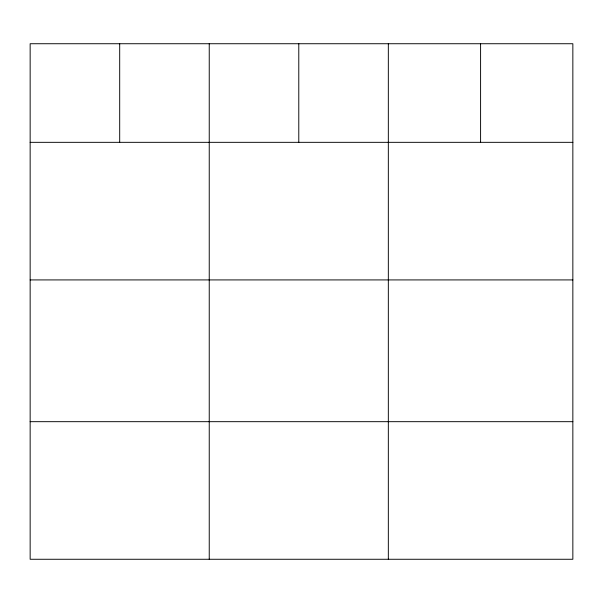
<?xml version="1.0" encoding="UTF-8"?>
<svg xmlns="http://www.w3.org/2000/svg" width="603" height="603" viewBox="0 0 603 603"><rect width="100%" height="100%" fill="white"/><g stroke="black" fill="none" stroke-linecap="round" stroke-linejoin="round"><path stroke-width="0.9" d="M572.85 142.331L572.85 559.267L30.15 559.267L30.15 43.733L572.85 43.733L572.85 142.331L30.15 142.331M30.15 279.92L572.85 279.92M30.15 421.678L572.85 421.678M480.591 43.733L480.591 142.331M388.332 43.733L388.332 559.267M298.786 43.733L298.786 142.331M209.241 43.733L209.241 559.267M119.696 43.733L119.696 142.331"/></g></svg>
